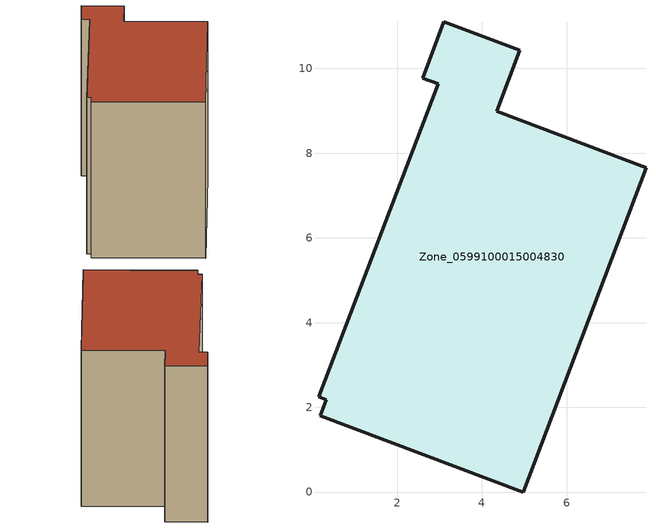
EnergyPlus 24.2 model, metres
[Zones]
Zone_0599100015004830
 floor ground (C_G): 0.32,2.18 0.14,2.25 2.97,9.64 2.6,9.77 3.1,11.1 4.9,10.43 4.36,8.99 7.88,7.66 4.97,0 0.19,1.8 z0.94
 wall outside (C_F): 4.36,8.99 4.9,10.43 3.1,11.1 2.6,9.77 2.97,9.64 0.14,2.25 0.32,2.18 0.19,1.8 4.97,0 7.88,7.66 4.36,8.99 z0.94:8.7
 roof outside (C_R): 0.14,2.25 0.32,2.18 0.19,1.8 4.97,0 7.88,7.66 4.36,8.99 4.9,10.43 3.1,11.1 2.6,9.77 2.97,9.64 z8.7
[BUILDING]
Pand.0599100015004830: North Axis=0; Terrain=City; Loads Convergence Tolerance Value=0.04; Temperature Convergence Tolerance Value=0.4; Solar Distribution=FullExterior; Maximum Number of Warmup Days=25; Minimum Number of Warmup Days=1
[Site:Location]
Rotterdam.The.Hague.AP_ZH_NLD Design_Conditions: Latitude=51.96; Longitude=4.45; Time Zone=1; Elevation=-4.5
[SITE:GROUNDTEMPERATURE:BUILDINGSURFACE]
18, 18, 18, 18, 18, 18, 18, 18, 18, 18, 18, 18
[MATERIAL] Thermal Absorptance=0.9; Solar Absorptance=0.7; Visible Absorptance=0.7
Name | Roughness | Thickness | Conductivity | Density | Specific Heat
G.TI.1965-1974 | MediumSmooth | 0.15 | 0.882353 | 540 | 1210
F.TI.1965-1974 | Rough | 0.3 | 0.697674 | 1920 | 840
R.TI.1965-1974 | MediumRough | 0.2 | 0.232558 | 1500 | 1000
[CONSTRUCTION]
C_G: G.TI.1965-1974
C_F: F.TI.1965-1974
C_R: R.TI.1965-1974
[ZONE]
Zone_0599100015004830: Type=1; Multiplier=1; Ceiling Height=Autocalculate; Volume=Autocalculate; Floor Area=autocalculate; Part of Total Floor Area=Yes
[ZONEINFILTRATION:DESIGNFLOWRATE]
Infil_Zone_0599100015004830: Zone or ZoneList or Space or SpaceList=Zone_0599100015004830; Schedule=AlwaysOn; Design Flow Rate Calculation Method=Flow/Area; Flow Rate per Floor Area=0.003; Constant Term Coefficient=1; Temperature Term Coefficient=0; Velocity Term Coefficient=0; Velocity Squared Term Coefficient=0
[HVACTEMPLATE:ZONE:IDEALLOADSAIRSYSTEM]
Zone_0599100015004830: Maximum Heating Supply Air Temperature=50; Minimum Cooling Supply Air Temperature=13; Maximum Heating Supply Air Humidity Ratio=0.0156; Minimum Cooling Supply Air Humidity Ratio=0.0077; Heating Limit=NoLimit; Cooling Limit=NoLimit; Dehumidification Control Type=ConstantSensibleHeatRatio; Cooling Sensible Heat Ratio=0.7; Dehumidification Setpoint=60; Humidification Control Type=None; Humidification Setpoint=30; Outdoor Air Method=None; Outdoor Air Flow Rate per Person=0.00944; Outdoor Air Flow Rate per Zone Floor Area=0; Outdoor Air Flow Rate per Zone=0; Demand Controlled Ventilation Type=None; Outdoor Air Economizer Type=NoEconomizer; Heat Recovery Type=None; Sensible Heat Recovery Effectiveness=0.7; Latent Heat Recovery Effectiveness=0.65
[ZONECONTROL:THERMOSTAT]
ThermostatControl_Zone_0599100015004830: Zone or ZoneList=Zone_0599100015004830; Control Type Schedule=DualSetpointControlType; Control 1=Thermostat_Zone_0599100015004830; Temperature Difference Between Cutout And Setpoint=0
[THERMOSTATSETPOINT:DUALSETPOINT]
Thermostat_Zone_0599100015004830: Heating Setpoint Temperature Schedule=HeatingSetpoint_Zone_0599100015004830; Cooling Setpoint Temperature Schedule=CoolingSetpoint_Zone_0599100015004830
[SCHEDULE:COMPACT]
HeatingSetpoint_Zone_0599100015004830: Through: 12/31, For: AllDays, Until: 24:00, 21
CoolingSetpoint_Zone_0599100015004830: Through: 12/31, For: AllDays, Until: 24:00, 24
DualSetpointControlType: Through: 12/31, For: AllDays, Until: 24:00, 4
AlwaysOn: Through: 12/31, For: AllDays, Until: 24:00, 1
